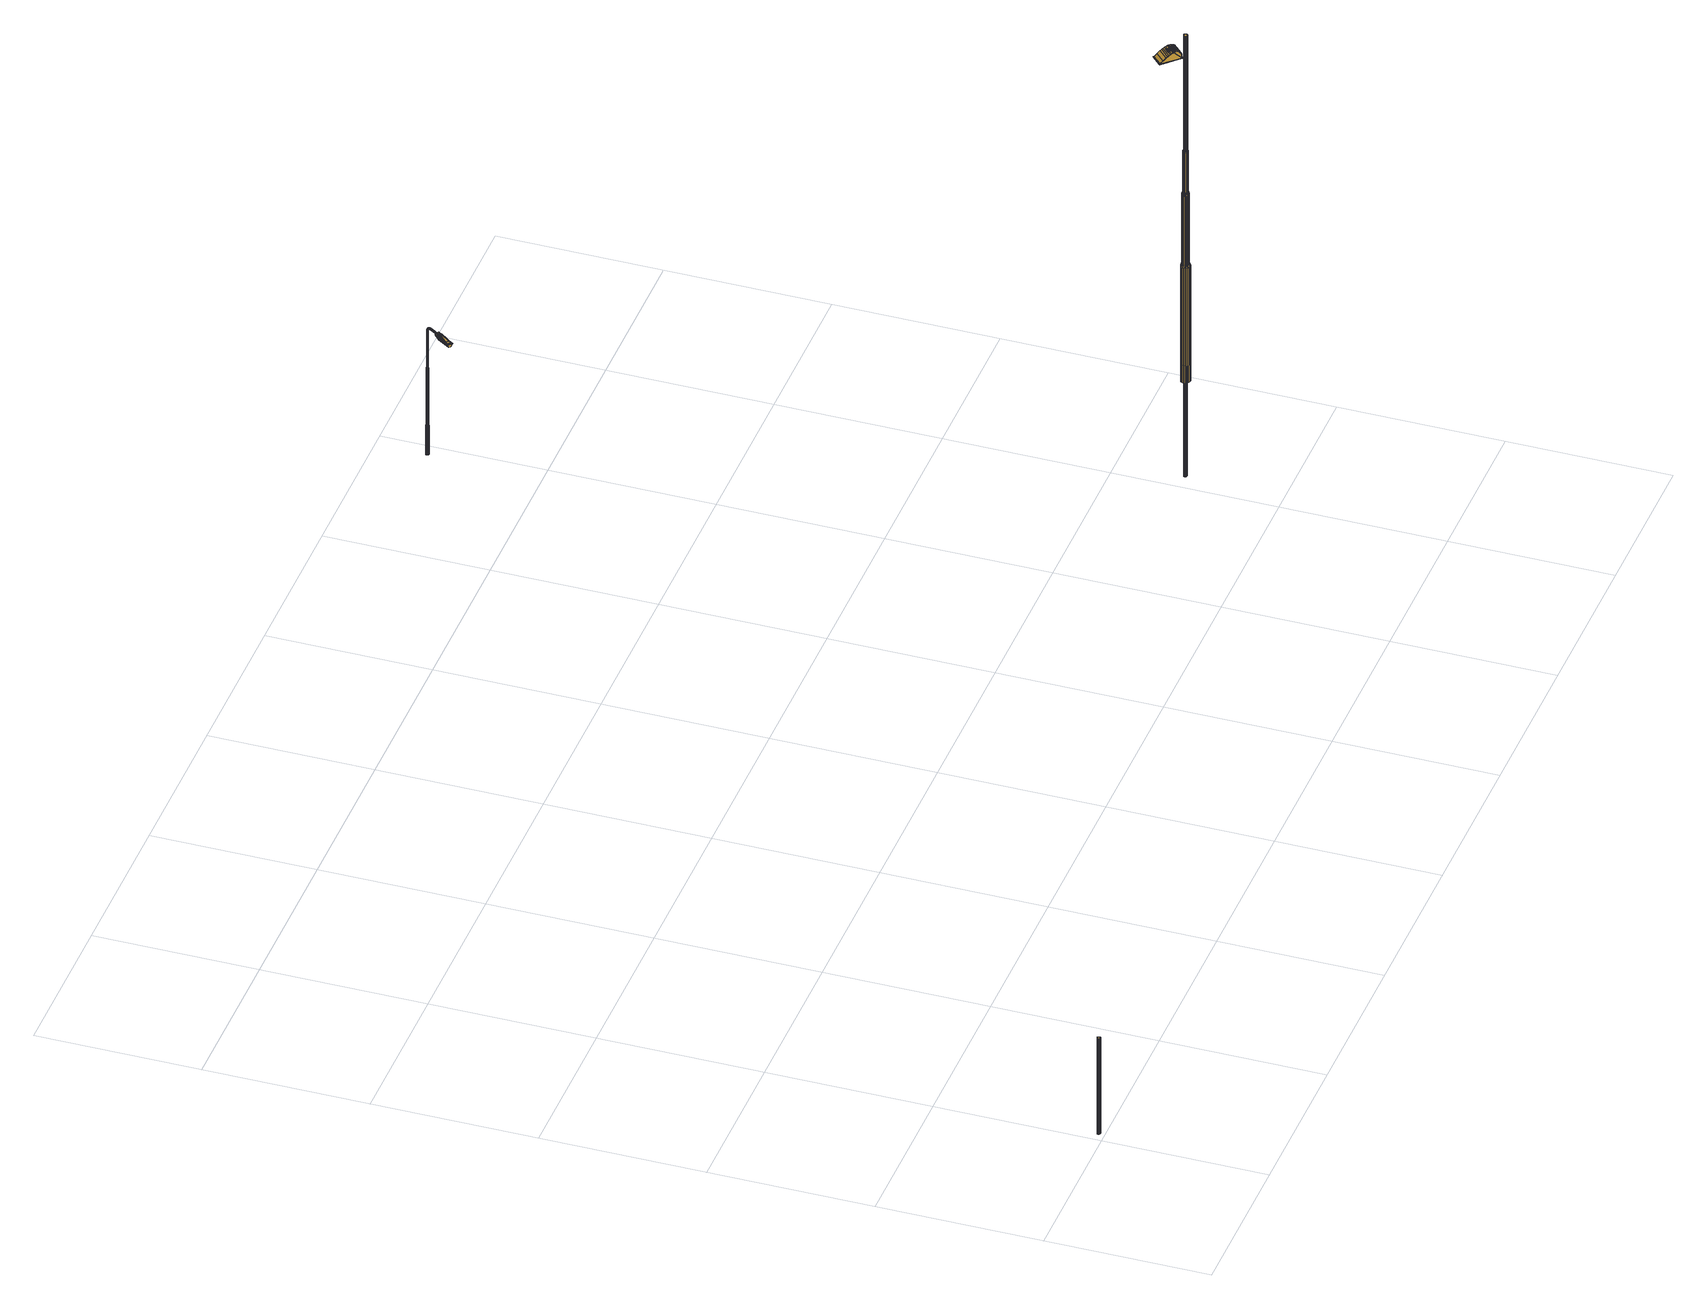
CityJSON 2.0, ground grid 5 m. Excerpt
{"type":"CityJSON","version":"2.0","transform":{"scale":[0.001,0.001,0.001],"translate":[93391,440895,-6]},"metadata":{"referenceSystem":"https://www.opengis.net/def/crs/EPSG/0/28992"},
"CityObjects":{
"cityfurniture1":{"type":"CityFurniture","attributes":{"Lichtpunttype":"Straatverlichting","Brondatum":"12-06-2019","Buurt_nummer":"62","Masttype":"TRAMMAST LPH 10M","Lamptype":"CPO-TW 140W KL.728","Buurtnaam":"Hillegersberg Noord","Nummer":"16","Uithoudertype":"UITHOUDER OV CONVERSIEMODEL","Geplaatst_op":"02-12-2010","Wijknummer":"6","Nivo":"0","Datum_laatste_mutatie":"07-06-2019","Straatnaam":"Straatweg","Thema":"Lichtmasten","Beheerobject":"71935/OVL-016","Armatuurtype":"4767 ARM SGS 453 1X CPO-TW 140W K EB OC FG EVSA VLAK GLAS LS-6","Objecthoogte":"10","Klasse":"Verbindingsweg 2-zijdig","Wijknaam":"Hillegersberg-Schiebroek"},"geometry":[{"type":"MultiSurface","lod":"2","boundaries":[[[0,1,2,3]],[[4,0,3,5]],[[6,4,5,7]],[[8,6,7,9]],[[10,8,9,11]],[[12,10,11,13]],[[14,12,13,15]],[[16,14,15,17]],[[18,16,17,19]],[[20,18,19,21]],[[22,20,21,23]],[[24,22,23,25]],[[26,24,25,27]],[[28,26,27,29]],[[30,28,29,31]],[[32,30,31,33]],[[34,32,33,35]],[[36,34,35,37]],[[38,36,37,39]],[[40,38,39,41]],[[42,40,41,43]],[[44,42,43,45]],[[46,44,45,47]],[[1,46,47,2]],[[46,1,0,4,6,8,10,12,14,16,18,20,22,24,26,28,30,32,34,36,38,40,42,44]]]}]},
"cityfurniture2":{"type":"CityFurniture","attributes":{"Lichtpunttype":"Straatverlichting","Brondatum":"12-06-2019","Buurt_nummer":"62","Masttype":"80005 MAST 6M LPH 6M R.grijs VALMONT","Lamptype":"SON PRO E 50W E27","Buurtnaam":"Hillegersberg Noord","Nummer":"1","Geplaatst_op":"01-01-1995","Wijknummer":"6","Nivo":"0","Datum_laatste_mutatie":"07-06-2019","Straatnaam":"Wilgenoord","Thema":"Lichtmasten","Beheerobject":"23442/OVL-001","Armatuurtype":"490 SGS 203 1X SON 50W <NB>","Objecthoogte":"6","Klasse":"Tertiaire weg","Wijknaam":"Hillegersberg-Schiebroek"},"geometry":[{"type":"MultiSurface","lod":"2","boundaries":[[[48,49,50,51,52,53]],[[54,55,56,57,58,59]],[[60,61,62,63,64,65]],[[66,67,68,69,70,71]],[[64,63,62,72,73,74]],[[59,58,57,75,76,77]],[[78,79,68,67,66,80]],[[71,70,69,81,82,83]],[[84,85,86,87]],[[88,89,90,79,78,80]],[[91,92,93,94,95,96]],[[62,97,98,72]],[[99,100,101,102]],[[103,104,93,92,91,105]],[[68,106,107,69]],[[97,108,109,98]],[[110,96,100,99]],[[74,73,72,50,49,48]],[[111,112,113,56,55,54]],[[57,114,115,75]],[[116,117,104,103,105,118]],[[119,53,120,121]],[[122,123,124,114]],[[109,125,126,127]],[[125,128,129,126]],[[130,119,121,131]],[[94,132,84,133]],[[85,130,131,86]],[[96,95,94,133,134,100]],[[128,54,59,129]],[[56,122,114,57]],[[135,136,137,138]],[[98,109,127,139]],[[133,84,87,140]],[[141,142,143,144]],[[145,146,147,148]],[[108,149,125,109]],[[150,71,83,151]],[[123,135,138,124]],[[72,98,139,50]],[[144,143,152,153]],[[107,144,153,154]],[[155,64,74,156]],[[157,111,54,128]],[[69,107,154,81]],[[143,99,102,152]],[[158,159,160,161]],[[136,80,66,137]],[[129,59,77,162]],[[146,163,164,147]],[[50,139,165,51]],[[142,110,99,143]],[[127,126,166,167]],[[100,134,133,140,168,101]],[[124,138,159,158]],[[75,115,169,170]],[[115,158,161,169]],[[114,124,158,115]],[[159,150,151,160]],[[171,172,173,174]],[[175,176,119,130]],[[138,137,150,159]],[[139,127,167,165]],[[163,155,156,164]],[[177,178,179,180]],[[106,141,144,107]],[[181,182,183,184]],[[172,185,186,173]],[[187,65,64,155]],[[132,188,85,84]],[[188,175,130,85]],[[149,157,128,125]],[[189,190,88,191]],[[192,189,191,193]],[[194,195,196,197]],[[61,198,97,62]],[[199,200,190,189]],[[184,183,201,202]],[[126,129,162,166]],[[137,66,71,150]],[[176,48,53,119]],[[183,192,193,201]],[[203,204,205,206]],[[207,208,146,145]],[[209,199,189,192]],[[210,105,91,211]],[[212,213,142,141]],[[195,214,215,196]],[[216,217,218,219]],[[79,220,106,68]],[[193,191,136,135]],[[104,145,148,93]],[[198,221,108,97]],[[180,179,222,223]],[[202,201,123,122]],[[224,225,171,226]],[[219,218,213,212]],[[204,227,228,205]],[[211,91,96,110]],[[201,193,135,123]],[[217,229,210,218]],[[214,203,206,215]],[[229,118,105,210]],[[230,216,219,231]],[[93,148,132,94]],[[232,181,184,233]],[[221,234,149,108]],[[234,235,157,149]],[[236,187,155,163]],[[90,231,220,79]],[[218,210,211,213]],[[164,156,176,175]],[[156,74,48,176]],[[147,164,175,188]],[[213,211,110,142]],[[117,207,145,104]],[[208,236,163,146]],[[191,88,80,136]],[[220,212,141,106]],[[235,237,111,157]],[[113,202,122,56]],[[231,219,212,220]],[[148,147,188,132]],[[238,239,240,241]],[[242,243,244,245]],[[246,247,248,249]],[[225,250,172,171]],[[251,252,216,230]],[[253,254,255,256,257,258]],[[259,260,250,225]],[[261,262,263,264]],[[265,258,257,266]],[[267,268,269,270]],[[271,261,264,272]],[[273,238,241,274]],[[268,275,276,269]],[[275,277,278,276]],[[279,280,203,214]],[[254,271,272,255]],[[281,251,230,282]],[[283,284,285,286]],[[287,288,289,290]],[[250,291,185,172]],[[239,242,245,240]],[[243,292,293,244]],[[294,279,214,195]],[[223,222,118,229]],[[293,295,249,296,297,298]],[[227,299,300,301,302,228]],[[200,303,281,282,304,190]],[[305,287,290,306]],[[262,283,286,263]],[[307,246,249,295,293,292]],[[308,309,232,233,310,237]],[[311,274,312,313,314,315]],[[316,259,225,224]],[[317,294,195,194]],[[318,315,314,291]],[[260,318,291,250]],[[319,316,224,300]],[[320,321,281,303,200,322]],[[323,324,325,232,309,308]],[[326,223,229,217]],[[327,328,227,204]],[[282,230,231,90]],[[329,319,300,299,227,328]],[[330,331,178,177]],[[304,282,90,89,88,190]],[[332,330,177,333]],[[174,173,234,221]],[[185,323,308,186]],[[280,327,204,203]],[[252,326,217,216]],[[291,314,323,185]],[[334,335,336,337]],[[338,339,207,117]],[[313,312,325,324,323,314]],[[340,322,200,199]],[[341,342,61,60,65,343]],[[240,245,344,335]],[[345,340,199,209]],[[344,346,340,345]],[[325,337,181,232]],[[274,241,334,312]],[[335,344,345,336]],[[245,244,346,344]],[[244,293,298,346]],[[241,240,335,334]],[[346,298,322,340]],[[339,347,208,207]],[[312,334,337,325]],[[337,336,182,181]],[[197,196,339,338]],[[321,348,251,281]],[[173,186,235,234]],[[205,228,343,349]],[[350,349,187,236]],[[206,205,349,350]],[[215,206,350,347]],[[336,345,209,182]],[[310,233,113,112,111,237]],[[182,209,192,183]],[[186,308,237,235]],[[233,184,202,113]],[[347,350,236,208]],[[349,343,65,187]],[[196,215,347,339]],[[351,174,221,198]],[[352,333,353,354]],[[353,180,223,326]],[[297,296,321,320,322,298]],[[348,354,252,251]],[[248,355,352,356]],[[226,171,174,351]],[[249,248,356,296]],[[342,351,198,61]],[[300,224,226,301]],[[296,356,348,321]],[[302,301,342,341,343,228]],[[355,332,333,352]],[[333,177,180,353]],[[357,265,266,358]],[[301,226,351,342]],[[356,352,354,348]],[[354,353,326,252]],[[165,167,359,360]],[[77,76,75,170,361,362]],[[101,168,140,363,364,365]],[[362,361,170,366,367,368]],[[51,165,360,369]],[[306,290,318,260]],[[160,151,370,371]],[[102,101,365,372]],[[161,160,371,373]],[[152,102,372,374]],[[154,153,375,376]],[[290,289,315,318]],[[377,305,306,378]],[[53,52,51,369,379,120]],[[153,152,374,375]],[[83,82,81,380,381,382]],[[151,83,382,370]],[[81,154,376,380]],[[277,383,384,278]],[[385,273,274,311,315,289]],[[264,263,386,387]],[[388,389,279,294]],[[389,390,280,279]],[[87,86,391,392]],[[386,393,330,332]],[[390,394,327,280]],[[272,264,387,247]],[[86,131,395,391]],[[255,272,247,246]],[[270,269,388,396]],[[140,87,392,363]],[[131,121,397,395]],[[398,399,400,401,402,403]],[[384,403,402,394]],[[401,400,319,329,328,402]],[[394,402,328,327]],[[393,404,331,330]],[[263,286,393,386]],[[269,276,389,388]],[[286,285,404,393]],[[120,379,369,405,406,407]],[[400,408,316,319]],[[399,409,408,400]],[[410,357,358,411]],[[383,412,403,384]],[[408,378,259,316]],[[378,306,260,259]],[[276,278,390,389]],[[413,194,197,414,179,178]],[[256,255,246,307,292,257]],[[409,377,378,408]],[[415,416,417,418]],[[416,410,411,417]],[[278,384,394,390]],[[266,257,292,243]],[[419,267,270,420,285,284]],[[420,270,396,421,404,285]],[[422,423,287,305]],[[424,422,305,377]],[[288,425,418,273,385,289]],[[387,386,332,355]],[[411,358,242,239]],[[423,426,288,287]],[[427,424,377,409]],[[396,388,294,317]],[[414,197,338,428,222,179]],[[417,411,239,238]],[[358,266,243,242]],[[426,429,415,418,425,288]],[[428,338,117,116,118,222]],[[412,430,431,399,398,403]],[[431,427,409,399]],[[418,417,238,273]],[[247,387,355,248]],[[432,268,267,433]],[[433,267,419,284,434,435]],[[366,436,373,371,370,382,381,380,376,375,374,372,365,364,363,392,391,395,397,407,406,405,437,438,439,440,368,367]],[[359,441,439,438]],[[360,359,438,437]],[[434,284,283,442]],[[404,421,396,317,443,331]],[[441,444,440,439]],[[445,446,447,254,253,258]],[[448,445,258,265]],[[443,317,194,413,178,331]],[[449,277,275,450]],[[451,452,448,453]],[[452,448,265,357]],[[454,433,432,455]],[[424,427,456,457]],[[450,275,268,432]],[[458,459,262,261]],[[447,460,271,254]],[[460,458,261,271]],[[461,462,463,464]],[[442,283,262,459]],[[465,410,416,466]],[[467,466,465,468]],[[383,277,449,469]],[[452,357,410,465]],[[459,458,460,447,446,445,448,452,465,466,470,471,472,463,462,457,456,473,474,475,469,449,450,432,433,435,434,442]],[[412,383,469,475]],[[464,463,472,476]],[[472,426,423,463]],[[431,430,412,475,474,473]],[[470,415,429,426,472,471]],[[463,423,422,462]],[[422,424,457,462]],[[472,471,477,476]],[[478,477,471,470]],[[466,416,415,470]],[[427,431,473,456]],[[479,475,474,473,480,481]],[[482,447,460,483]],[[455,432,450,484]],[[480,473,456,485]],[[486,457,462,461]],[[468,465,452,451]],[[487,449,469,488]],[[488,469,475,479]],[[483,460,458,489]],[[490,459,442,491]],[[485,456,457,486]],[[489,458,459,490]],[[453,448,445,492]],[[454,493,494,434,435,433]],[[484,450,449,487]],[[491,442,434,494]],[[482,495,492,445,446,447]],[[478,470,466,467]],[[170,169,436,366]],[[169,161,373,436]],[[162,77,362,444]],[[121,120,407,397]],[[166,162,444,441]],[[369,360,437,405]],[[167,166,441,359]],[[444,362,368,440]],[[496,497,498,499]],[[500,501,502,503]],[[504,505,506]],[[507,508,509]],[[510,511,512]],[[513,514,515]],[[499,498,516,517]],[[518,500,503,519]],[[520,521,522,523]],[[524,518,525,526,527]],[[528,529,530,531]],[[532,506,533,520,521,534,535,536,537]],[[538,523,522,539,540,541,517,516,542,543,544]],[[533,520,523,538]],[[545,546,547,526,525,548]],[[524,549,550,551,536,535,534,521,520,533,504,501,500,518]],[[535,536,552,541,540]],[[514,507,553,554,555]],[[514,556,557]],[[507,510,497,496]],[[549,558,550]],[[513,559,560]],[[561,513,560,562,510,512,563]],[[564,565,545,546]],[[566,510,562]],[[501,504,567,502]],[[521,534,539,522]],[[507,496,499,553]],[[551,558,537]],[[537,568,569,558]],[[504,533,538,544,567]],[[518,519,548,525]],[[546,564,570,547]],[[496,507,514,515,497]],[[514,513,561,563,512,510,507]],[[530,521,534,531]],[[537,551,536]],[[571,514,556]],[[569,549,524]],[[514,557,507]],[[508,507,514]],[[500,505,501]],[[558,549,569]],[[550,549,572,573]],[[511,509,508,571,556,557]],[[558,551,550]],[[551,550,573,574]],[[514,513,556]],[[507,511,510]],[[575,500,518]],[[556,513,561]],[[576,506,505,575]],[[546,545,577,555,554,547]],[[508,514,571]],[[511,507,557]],[[505,500,575]],[[506,504,533]],[[560,562,566,535,534,521,520,559]],[[507,509,511]],[[519,503,502,567,544,543,577,545,565,545,548]],[[510,512,563,561,513,515,497]],[[534,535,540,539]],[[497,515,542,516,498]],[[576,568,537,532,506]],[[515,514,555,577,543,542]],[[536,551,574,552]],[[568,576,575,518,524,569]],[[511,557,556,561,563,512]],[[505,504,501]],[[499,517,541,552,574,573,572,527,526,547,570,547,554,553]],[[549,524,527,572]],[[578,579,580,581]],[[581,582,583,580]],[[584,585,586,581,580,587]],[[586,588,582,581]],[[589,590,591,592,588,586,585]],[[593,579,578,594]],[[595,596,597,584,587,598,599]],[[580,583,598,587]],[[589,597,596,590]],[[580,579,593,600,601,583]],[[585,584,597,589]],[[602,603,594,578,581,582]]]}]},
"cityfurniture3":{"type":"CityFurniture","attributes":{"Lichtpunttype":"Straatverlichting","Brondatum":"12-06-2019","Buurt_nummer":"62","Masttype":"TRAMMAST LPH 10M","Lamptype":"CPO-TW 140W KL.728","Buurtnaam":"Hillegersberg Noord","Nummer":"15","Uithoudertype":"UITHOUDER OV CONVERSIEMODEL","Geplaatst_op":"02-12-2010","Wijknummer":"6","Nivo":"0","Datum_laatste_mutatie":"07-06-2019","Straatnaam":"Straatweg","Thema":"Lichtmasten","Beheerobject":"71935/OVL-015","Armatuurtype":"4767 ARM SGS 453 1X CPO-TW 140W K EB OC FG EVSA VLAK GLAS LS-6","Objecthoogte":"10","Klasse":"Verbindingsweg 2-zijdig","Wijknaam":"Hillegersberg-Schiebroek"},"geometry":[{"type":"MultiSurface","lod":"2","boundaries":[[[604,605,606,607]],[[608,609,610,611]],[[612,613,614,615]],[[616,617,605,604]],[[618,619,620,621]],[[621,620,613,612]],[[607,606,609,608]],[[615,614,617,616]],[[622,612,615,623]],[[624,604,607,625]],[[626,627,628,629]],[[630,631,632,633]],[[634,635,636,637]],[[623,615,616,638]],[[639,640,627,626]],[[633,632,641,642]],[[638,616,604,624]],[[643,644,631,630]],[[645,608,611,646]],[[647,618,621,648]],[[649,650,635,634]],[[625,607,608,645]],[[648,621,612,622]],[[637,636,619,618]],[[651,652,650,649]],[[653,654,640,639]],[[642,641,654,653]],[[646,611,644,643]],[[627,655,656,628]],[[611,610,657,644]],[[658,659,660,661]],[[662,663,659,658]],[[632,664,665,641]],[[666,667,663,662]],[[668,669,667,666]],[[670,671,669,668]],[[654,672,673,640]],[[641,665,672,654]],[[640,673,655,627]],[[674,675,652,651]],[[661,660,675,674]],[[631,676,664,632]],[[628,656,671,670]],[[644,657,676,631]],[[677,678,679,680]],[[681,682,683,684]],[[685,686,687,688]],[[689,690,691,692]],[[693,694,695,696]],[[696,695,697,698]],[[684,683,699,700]],[[701,702,682,681]],[[703,704,705,706]],[[688,687,707,708]],[[698,697,678,677]],[[709,710,702,701]],[[711,712,710,709]],[[692,691,712,711]],[[708,707,690,689]],[[713,714,686,685]],[[706,705,714,713]],[[678,715,716,679]],[[694,717,718,695]],[[719,720,721,722]],[[682,723,724,683]],[[725,726,727,728]],[[729,730,717,694]],[[691,731,732,712]],[[728,727,733,734]],[[735,736,737,738]],[[695,718,739,697]],[[697,739,715,678]],[[702,740,723,682]],[[722,721,704,703]],[[738,737,726,725]],[[690,741,731,691]],[[683,724,742,699]],[[743,744,720,719]],[[734,733,744,743]],[[712,732,745,710]],[[700,699,730,729]],[[710,745,740,702]],[[679,716,736,735]],[[746,747,748,749]],[[750,751,752,753]],[[754,755,756,757]],[[758,759,747,746]],[[757,756,751,750]],[[760,761,762,763]],[[749,748,755,754]],[[764,765,766,767]],[[767,766,761,760]],[[753,752,768,769]],[[763,762,759,758]],[[770,746,749,771]],[[696,764,767,693]],[[769,768,772,773]],[[774,750,753,775]],[[773,772,776,777]],[[778,779,780,781]],[[781,780,782,783]],[[784,785,786,787]],[[787,786,788,789]],[[789,788,790,791]],[[791,790,792,793]],[[793,792,794,795]],[[796,754,757,797]],[[783,782,765,764]],[[771,749,754,796]],[[798,763,758,799]],[[800,801,802,803]],[[777,776,801,800]],[[803,802,804,805]],[[805,804,806,807]],[[807,806,785,784]],[[795,794,808,809]],[[810,760,763,798]],[[799,758,746,770]],[[797,757,750,774]],[[809,808,779,778]],[[693,767,760,810]],[[811,793,795,812]],[[813,787,789,814]],[[815,769,773,816]],[[817,800,803,818]],[[771,701,681,770]],[[819,784,787,813]],[[814,789,791,820]],[[698,783,764,696]],[[816,773,777,821]],[[821,777,800,817]],[[822,805,807,823]],[[818,803,805,822]],[[680,778,781,677]],[[820,791,793,811]],[[775,753,769,815]],[[812,795,809,824]],[[770,681,684,799]],[[677,781,783,698]],[[824,809,778,680]],[[823,807,784,819]],[[799,684,700,798]],[[818,706,713,817]],[[814,734,743,813]],[[812,738,725,811]],[[822,703,706,818]],[[775,689,692,774]],[[821,685,688,816]],[[823,722,703,822]],[[796,709,701,771]],[[797,711,709,796]],[[824,735,738,812]],[[774,692,711,797]],[[815,708,689,775]],[[798,700,729,810]],[[817,713,685,821]],[[820,728,734,814]],[[813,743,719,819]],[[816,688,708,815]],[[810,729,694,693]],[[811,725,728,820]],[[680,679,735,824]],[[782,780,779,808,794,792,790,788,786,785,806,804,802,801,776,772,768,752,751,756,755,748,747,759,762,761,766,765]],[[720,825,826,721]],[[727,827,828,733]],[[726,829,827,727]],[[716,830,831,736]],[[705,832,833,714]],[[717,834,835,718]],[[687,836,837,707]],[[699,742,838,730]],[[737,839,829,726]],[[744,840,825,720]],[[730,838,834,717]],[[721,826,841,704]],[[715,842,830,716]],[[707,837,741,690]],[[733,828,840,744]],[[736,831,839,737]],[[686,843,836,687]],[[714,833,843,686]],[[704,841,832,705]],[[828,633,642,840]],[[827,630,633,828]],[[840,642,653,825]],[[718,835,844,739]],[[832,629,845,833]],[[826,639,626,841]],[[829,643,630,827]],[[837,846,847,741]],[[739,844,842,715]],[[731,848,849,732]],[[833,845,850,843]],[[724,851,647,742]],[[741,847,848,731]],[[825,653,639,826]],[[723,852,851,724]],[[740,853,852,723]],[[836,854,846,837]],[[841,626,629,832]],[[843,850,854,836]],[[732,849,855,745]],[[745,855,853,740]],[[839,646,643,829]],[[742,647,648,838]],[[834,622,623,835]],[[629,628,670,845]],[[850,668,666,854]],[[835,623,638,844]],[[851,637,618,647]],[[846,662,658,847]],[[830,625,645,831]],[[855,651,649,853]],[[848,661,674,849]],[[844,638,624,842]],[[854,666,662,846]],[[831,645,646,839]],[[838,648,622,834]],[[852,634,637,851]],[[853,649,634,852]],[[849,674,651,855]],[[842,624,625,830]],[[847,658,661,848]],[[845,670,668,850]],[[856,857,858,859]],[[860,861,862,863]],[[864,865,866]],[[859,858,867,868]],[[869,870,871]],[[872,873,874,875]],[[864,876,877,878]],[[879,880,881,882]],[[863,862,883,884]],[[875,874,861,860]],[[871,885,869]],[[886,887,880,879]],[[884,883,888,889]],[[890,891,892,893]],[[882,881,871,870]],[[894,895,896,897]],[[897,896,898,899]],[[899,898,891,890]],[[866,878,864]],[[893,892,857,856]],[[889,888,887,886]],[[868,867,873,872]],[[900,901,902,903]],[[904,905,901,900]],[[906,907,908]],[[907,909,908]],[[907,910,909]],[[911,912,905,904]],[[913,914,902,901,905,912,915,916,917,918,919,920],[921,922,907,906,923,924]],[[907,922,925,910]],[[910,926,909]],[[910,914,913,926]],[[926,913,920,909]],[[903,902,914,910]],[[927,915,912,911]],[[928,892,891,929]],[[930,857,892,928]],[[931,867,858,932]],[[933,873,867,931]],[[932,858,857,930]],[[934,874,873,933]],[[935,936,937,938]],[[939,940,941,866]],[[942,943,940,939]],[[944,945,946,947]],[[948,949,950,951]],[[945,948,951,946]],[[952,944,947,953]],[[819,719,722,823]],[[954,955,956,957]],[[958,959,960,961]],[[959,954,957,960]],[[962,963,964,965]],[[966,967,968,969]],[[970,962,965,971]],[[972,973,974,975]],[[976,966,969,977]],[[978,952,953,979]],[[980,981,982,983]],[[967,980,983,968]],[[984,985,986,987]],[[973,976,977,974]],[[985,970,971,986]],[[988,989,990,991]],[[963,988,991,964]],[[992,984,987,993]],[[981,994,995,982]],[[989,978,979,990]],[[996,997,998,999]],[[1000,996,999,1001]],[[1002,1000,1001,1003]],[[1004,1005,1006,1007]],[[1008,1009,1010,1011]],[[1009,1012,1013,1010]],[[997,1008,1011,998]],[[1014,1015,1016,1017]],[[1018,1019,1020,1021]],[[1022,1023,1024,1025]],[[1019,1026,1027,1020]],[[1028,1029,1030,1031]],[[1015,1032,1033,1016]],[[1034,1035,1036,1037]],[[1038,1039,1040,1041]],[[1012,1022,1025,1013]],[[1042,1018,1021,1043]],[[1039,1014,1017,1040]],[[1044,1034,1037,1045]],[[1023,1038,1041,1024]],[[1035,1042,1043,1036]],[[1029,1046,1047,1030]],[[1046,1044,1045,1047]],[[1048,1049,1050,1051]],[[1052,1053,1054,1055]],[[1056,1057,1058,1059]],[[1057,1048,1051,1058]],[[1060,1004,1007,1061]],[[1049,1052,1055,1050]],[[1053,1060,1061,1054]],[[1062,1063,1064,1065]],[[1066,1067,1068,1069]],[[1070,1071,1072,1073]],[[1063,1074,1075,1064]],[[1076,1077,1078,1079]],[[1067,1080,1081,1068]],[[955,1082,1083,956]],[[1071,1056,1059,1072]],[[1084,1076,1079,1085]],[[1086,1062,1065,1087]],[[1077,1070,1073,1078]],[[1082,1088,1089,1083]],[[1088,1086,1087,1089]],[[1090,1066,1069,1091]],[[1074,1090,1091,1075]],[[1092,880,887,1093]],[[1094,881,880,1092]],[[1095,871,881,1094]],[[877,885,871,1095]],[[1096,1097,1098,1099]],[[921,1100,911]],[[1101,1102,1103]],[[908,1104,1105]],[[1106,1107,923,906]],[[1107,1106,1097,1096]],[[924,923,1100]],[[906,908,1105]],[[1097,1106,906,907]],[[903,910,925,921]],[[921,924,1100]],[[911,904,900]],[[1105,1100,923,906]],[[921,900,903]],[[1100,927,911]],[[1101,1103,921,924,1096,1099,1108]],[[921,911,900]],[[1109,1110,943,942]],[[1111,1112,1113,1114]],[[1115,895,1116,1117]],[[1114,1113,1110,1109]],[[1117,1116,1112,1111]],[[1118,896,895,1115]],[[929,891,898,1119]],[[1119,898,896,1118]],[[1120,1121,1122,1123]],[[1124,1125,1126,1127]],[[1128,1129,1130,1131]],[[1132,1133,1134,1135]],[[1136,1137,1138,1139]],[[1140,1136,1139,1141]],[[1142,1143,1144,1145]],[[1146,1140,1141,1147]],[[1129,1146,1147,1130]],[[1125,1148,1149,1126]],[[1133,1120,1123,1134]],[[1121,1124,1127,1122]],[[1150,1132,1135,1151]],[[1137,1150,1151,1138]],[[1152,1142,1145,1153]],[[1154,1155,1156,1157]],[[1158,1152,1153,1159]],[[1160,1161,1162,1163]],[[1164,1165,1166,1167]],[[1168,1169,1170,1171]],[[1161,1154,1157,1162]],[[1172,1173,1174,1175]],[[1176,1158,1159,1177]],[[1178,1179,1180,1181]],[[1179,1172,1175,1180]],[[1165,1176,1177,1166]],[[1182,1164,1167,1183]],[[1026,1178,1181,1027]],[[1169,1182,1183,1170]],[[1155,1168,1171,1156]],[[1184,1185,1186,1187]],[[1188,1189,1190,1191]],[[1192,1193,1194,1195]],[[1189,1196,1197,1190]],[[1198,1199,1200,1201]],[[1199,1202,1203,1200]],[[1204,1184,1187,1205]],[[1193,1198,1201,1194]],[[1202,1206,1207,1203]],[[1206,1204,1205,1207]],[[1208,1192,1195,1209]],[[1210,1211,1212,1213]],[[1214,1210,1213,1215]],[[1216,1208,1209,1217]],[[1196,1216,1217,1197]],[[1100,916,915,927]],[[1104,918,917,1105]],[[1218,941,1219]],[[1219,941,940,1220]],[[1221,1110,1113,1222]],[[869,1223,1218,885]],[[1105,917,916,1100]],[[1219,1223,1218]],[[909,920,919,908]],[[1224,1225,1112]],[[908,919,918,1104]],[[1116,895,894]],[[1226,943,1110,1221]],[[1220,940,943,1226]],[[1112,1116,1224]],[[894,1224,1116]],[[1222,1113,1112,1225]],[[864,1227,865]],[[1228,1095,1094,1229]],[[877,1095,1228]],[[1228,876,877]],[[1093,887,888,1230]],[[1230,888,883,1231]],[[1232,862,861,1233]],[[1233,861,874,934]],[[1231,883,862,1232]],[[1234,972,975,1235]],[[1236,1237,1238,1239]],[[1240,1241,1242,1243]],[[1244,1245,1246,1247]],[[1237,1248,1249,1238]],[[1241,1236,1239,1242]],[[1248,1234,1235,1249]],[[1250,1251,1252,1253]],[[1254,1255,1256,1257]],[[1098,1258,1108,1099]],[[1259,1244,1247,1260]],[[1261,1259,1260,1262]],[[1263,1254,1257,1264]],[[1096,924,923,1107]],[[1255,1265,1266,1256]],[[1267,1250,1253,1268]],[[1269,1270,1271,1272]],[[1270,1263,1264,1271]],[[1251,1269,1272,1252]],[[1265,1273,1274,1266]],[[1258,1102,1108]],[[1273,1261,1262,1274]],[[1098,1097,907,922,925,1275,1102,1258]],[[1101,1108,1102]],[[1275,1103,1102]],[[1103,1275,921]],[[925,921,1275]],[[1276,1118,1115,1277]],[[1278,932,930,1279]],[[1280,1119,1118,1276]],[[1281,931,932,1278]],[[1282,933,931,1281]],[[1283,1109,942,1284]],[[1285,1114,1109,1283]],[[1286,1233,934,1227]],[[1287,1232,1233,1286]],[[1288,1092,1093,1289]],[[1290,1230,1231,1291]],[[1229,1094,1092,1288]],[[1284,942,939,1292]],[[1293,928,929,1294]],[[1279,930,928,1293]],[[1291,1231,1232,1287]],[[1277,1115,1117,1295]],[[1292,939,866,865]],[[1295,1117,1111,1296]],[[1296,1111,1114,1285]],[[1227,934,933,1282]],[[1294,929,1119,1280]],[[1289,1093,1230,1290]],[[1223,1219,875]],[[875,860,863,884,889,886,879,882,870,1223]],[[1297,1298,1299,1300]],[[1300,1299,936,935]],[[1301,1302,1298,1297]],[[938,1303,1304,1301,1297,1300,935]],[[1305,1306,1307,1308]],[[1309,1310,1311,1312]],[[1304,1313,1302,1301]],[[1303,1314,1313,1304]],[[1314,937,936,1299,1298,1302,1313]],[[1315,1316,1317,1318]],[[1310,1319,1320,1311]],[[938,937,1314,1303]],[[1321,1322,1323,1324]],[[1325,1305,1308,1326]],[[1211,1309,1312,1212]],[[1322,1315,1318,1323]],[[1316,1327,1328,1317]],[[1319,1321,1324,1320]],[[1327,1325,1326,1328]],[[866,941,1218,878]],[[1225,894,897,899,890,893,856,859,868,872,875,1219,1220,1226,1221,1222]],[[1225,1224,894]],[[864,876,1228]],[[1228,1229,1288,1289,1290,1291,1287,1286,1227,864]],[[1223,870,869]],[[1295,1296,1285,1283,1284,1292,865,1227,1282,1281,1278,1279,1293,1294,1280,1276,1277]]]}]},
"cityfurniture4":{"type":"CityFurniture","attributes":{"Lichtpunttype":"Straatverlichting","Brondatum":"12-06-2019","Buurt_nummer":"62","Masttype":"TRAMMAST LPH 10M","Lamptype":"CPO-TW 140W KL.728","Buurtnaam":"Hillegersberg Noord","Nummer":"15","Uithoudertype":"UITHOUDER OV CONVERSIEMODEL","Geplaatst_op":"02-12-2010","Wijknummer":"6","Nivo":"0","Datum_laatste_mutatie":"07-06-2019","Straatnaam":"Straatweg","Thema":"Lichtmasten","Beheerobject":"71935/OVL-015","Armatuurtype":"4767 ARM SGS 453 1X CPO-TW 140W K EB OC FG EVSA VLAK GLAS LS-6","Objecthoogte":"10","Klasse":"Verbindingsweg 2-zijdig","Wijknaam":"Hillegersberg-Schiebroek"},"geometry":[{"type":"MultiSurface","lod":"2","boundaries":[[[1329,1330,1331,1332]],[[1333,1329,1332,1334]],[[1335,1333,1334,1336]],[[1337,1335,1336,1338]],[[1339,1337,1338,1340]],[[1341,1339,1340,1342]],[[1343,1341,1342,1344]],[[1345,1343,1344,1346]],[[1347,1345,1346,1348]],[[1349,1347,1348,1350]],[[1351,1349,1350,1352]],[[1353,1351,1352,1354]],[[1355,1353,1354,1356]],[[1357,1355,1356,1358]],[[1359,1357,1358,1360]],[[1361,1359,1360,1362]],[[1363,1361,1362,1364]],[[1365,1363,1364,1366]],[[1367,1365,1366,1368]],[[1369,1367,1368,1370]],[[1371,1369,1370,1372]],[[1373,1371,1372,1374]],[[1375,1373,1374,1376]],[[1330,1375,1376,1331]],[[1375,1330,1329,1333,1335,1337,1339,1341,1343,1345,1347,1349,1351,1353,1355,1357,1359,1361,1363,1365,1367,1369,1371,1373]]]}]}
},
"vertices":[
[305,225,3840],[315,233,3840],[315,233,507],[305,225,507],[297,215,3840],[297,215,507],[292,203,3840],[292,203,507],[290,190,3840],[290,190,507],[292,177,3840],[292,177,507],[297,165,3840],[297,165,507],[305,155,3840],[305,155,507],[315,147,3840],[315,147,507],[327,142,3840],[327,142,507],[340,140,3840],[340,140,507],[353,142,3840],[353,142,507],[365,147,3840],[365,147,507],[375,155,3840],[375,155,507],[383,165,3840],[383,165,507],[388,177,3840],[388,177,507],[390,190,3840],[390,190,507],[388,203,3840],[388,203,507],[383,215,3840],[383,215,507],[375,225,3840],[375,225,507],[365,233,3840],[365,233,507],[353,238,3840],[353,238,507],[340,240,3840],[340,240,507],[327,238,3840],[327,238,507],
[20124,26835,8442],[20124,26836,8445],[20125,26837,8447],[20111,26821,8455],[20110,26820,8452],[20110,26820,8450],[20133,26867,8453],[20132,26869,8453],[20130,26871,8454],[20115,26855,8465],[20118,26853,8464],[20119,26851,8464],[20159,26876,8409],[20161,26877,8411],[20149,26864,8425],[20149,26864,8423],[20147,26862,8421],[20159,26875,8407],[20098,26863,8451],[20097,26863,8449],[20096,26862,8447],[20083,26846,8455],[20083,26847,8457],[20083,26847,8459],[20137,26851,8437],[20137,26850,8435],[20136,26849,8433],[20101,26838,8473],[20103,26836,8473],[20104,26834,8472],[20110,26877,8439],[20109,26876,8437],[20111,26878,8441],[20069,26830,8460],[20069,26830,8462],[20069,26831,8465],[20097,26827,8437],[20101,26823,8439],[20088,26808,8443],[20084,26812,8441],[20123,26892,8429],[20122,26891,8427],[20121,26890,8425],[20114,26860,8421],[20115,26857,8421],[20117,26856,8420],[20105,26843,8429],[20104,26845,8430],[20102,26847,8430],[20151,26867,8429],[20139,26853,8441],[20086,26836,8439],[20090,26833,8437],[20076,26818,8441],[20073,26821,8443],[20126,26870,8410],[20128,26869,8409],[20124,26872,8410],[20095,26860,8442],[20082,26845,8450],[20152,26870,8433],[20139,26856,8445],[20099,26851,8432],[20146,26882,8440],[20145,26884,8440],[20143,26886,8440],[20112,26858,8464],[20096,26841,8472],[20136,26881,8397],[20138,26880,8397],[20134,26883,8397],[20108,26820,8445],[20096,26804,8455],[20094,26805,8450],[20125,26874,8453],[20121,26876,8451],[20107,26860,8462],[20138,26860,8449],[20124,26844,8459],[20125,26840,8456],[20136,26863,8451],[20122,26847,8462],[20105,26821,8441],[20091,26806,8446],[20109,26840,8430],[20093,26829,8436],[20091,26830,8436],[20117,26878,8449],[20114,26879,8445],[20100,26863,8456],[20103,26862,8459],[20126,26838,8451],[20080,26815,8441],[20095,26858,8438],[20096,26854,8434],[20084,26840,8441],[20082,26843,8445],[20132,26865,8410],[20136,26863,8411],[20125,26851,8423],[20121,26853,8421],[20151,26874,8436],[20086,26847,8464],[20071,26831,8469],[20070,26825,8446],[20069,26828,8450],[20068,26830,8455],[20144,26861,8417],[20133,26849,8429],[20149,26878,8438],[20093,26844,8471],[20089,26846,8468],[20074,26829,8473],[20077,26827,8476],[20108,26831,8471],[20140,26862,8414],[20129,26849,8425],[20112,26822,8459],[20110,26827,8468],[20111,26825,8464],[20079,26816,8441],[20082,26824,8478],[20086,26821,8479],[20183,26905,8382],[20183,26910,8385],[20173,26899,8403],[20174,26895,8401],[20117,26836,8434],[20121,26835,8438],[20155,26914,8351],[20157,26910,8350],[20151,26902,8367],[20148,26907,8368],[20162,26915,8407],[20157,26917,8405],[20147,26905,8423],[20151,26903,8424],[20182,26915,8386],[20172,26904,8405],[20155,26873,8404],[20114,26837,8432],[20138,26906,8418],[20134,26905,8414],[20126,26893,8433],[20142,26906,8421],[20130,26892,8436],[20161,26906,8350],[20165,26903,8350],[20158,26895,8367],[20154,26899,8367],[20163,26879,8414],[20148,26918,8401],[20145,26917,8398],[20134,26891,8438],[20139,26889,8440],[20175,26901,8352],[20179,26901,8354],[20172,26893,8372],[20168,26893,8370],[20142,26877,8397],[20146,26874,8399],[20152,26918,8403],[20121,26876,8411],[20110,26864,8423],[20107,26871,8429],[20108,26868,8425],[20170,26901,8351],[20163,26894,8368],[20129,26896,8404],[20130,26892,8401],[20119,26880,8414],[20118,26884,8417],[20108,26875,8433],[20164,26884,8418],[20143,26894,8383],[20140,26898,8384],[20189,26909,8360],[20190,26914,8362],[20182,26901,8380],[20183,26903,8356],[20177,26895,8374],[20131,26887,8399],[20130,26900,8407],[20119,26887,8421],[20166,26912,8407],[20155,26900,8425],[20163,26887,8421],[20162,26892,8423],[20151,26874,8401],[20159,26896,8424],[20190,26947,8321],[20185,26949,8321],[20181,26944,8344],[20186,26942,8344],[20180,26949,8320],[20175,26948,8319],[20171,26944,8341],[20176,26944,8343],[20168,26943,8317],[20165,26939,8316],[20161,26935,8336],[20163,26938,8338],[20191,26919,8364],[20139,26911,8392],[20139,26907,8389],[20173,26948,8274],[20171,26947,8274],[20171,26946,8295],[20172,26947,8296],[20173,26949,8296],[20175,26950,8274],[20197,26921,8341],[20197,26925,8343],[20166,26938,8273],[20166,26933,8273],[20165,26932,8294],[20165,26937,8294],[20179,26952,8274],[20178,26951,8297],[20172,26919,8273],[20177,26916,8273],[20176,26916,8293],[20172,26918,8293],[20168,26943,8274],[20167,26942,8295],[20195,26944,8321],[20190,26939,8345],[20182,26915,8273],[20181,26914,8294],[20187,26914,8273],[20186,26913,8294],[20175,26907,8332],[20180,26907,8333],[20142,26914,8395],[20132,26902,8411],[20167,26928,8273],[20169,26923,8273],[20169,26922,8293],[20166,26927,8294],[20203,26939,8297],[20201,26943,8298],[20198,26940,8321],[20200,26936,8321],[20190,26924,8366],[20171,26947,8318],[20167,26941,8340],[20170,26909,8332],[20165,26940,8339],[20158,26932,8358],[20159,26933,8359],[20161,26935,8360],[20185,26905,8357],[20186,26906,8358],[20179,26898,8377],[20178,26897,8376],[20143,26915,8396],[20134,26904,8413],[20204,26934,8297],[20201,26931,8320],[20169,26944,8318],[20169,26908,8407],[20169,26910,8407],[20157,26898,8424],[20192,26936,8345],[20184,26932,8367],[20186,26930,8367],[20187,26928,8366],[20193,26935,8344],[20195,26916,8340],[20166,26911,8331],[20196,26930,8344],[20192,26912,8338],[20152,26925,8379],[20151,26923,8377],[20153,26926,8380],[20179,26919,8387],[20178,26921,8388],[20176,26923,8388],[20139,26902,8386],[20184,26907,8335],[20189,26909,8336],[20190,26911,8337],[20160,26920,8332],[20163,26916,8332],[20159,26925,8333],[20154,26919,8352],[20180,26935,8366],[20175,26937,8366],[20167,26928,8386],[20172,26926,8387],[20146,26890,8382],[20151,26887,8383],[20158,26928,8382],[20169,26887,8393],[20171,26888,8395],[20168,26885,8392],[20170,26937,8364],[20162,26928,8385],[20165,26936,8362],[20155,26885,8384],[20148,26920,8374],[20164,26884,8389],[20160,26883,8386],[20173,26891,8398],[20154,26923,8354],[20147,26912,8370],[20147,26916,8372],[20159,26929,8335],[20155,26928,8356],[20184,26953,8274],[20183,26952,8297],[20097,26808,8469],[20098,26806,8465],[20088,26819,8478],[20089,26818,8478],[19687,26370,8550],[19685,26371,8550],[19683,26373,8550],[19692,26375,8588],[19694,26373,8587],[19695,26372,8587],[20097,26805,8460],[19677,26385,8578],[19680,26383,8582],[19679,26376,8552],[19683,26381,8585],[19677,26380,8555],[19675,26382,8559],[19675,26385,8564],[20204,26929,8297],[20201,26926,8319],[20096,26804,8457],[19675,26385,8569],[19675,26385,8571],[19675,26385,8574],[20192,26915,8273],[20191,26914,8294],[20196,26942,8321],[20162,26929,8314],[20163,26934,8315],[20174,26913,8313],[20178,26911,8313],[20183,26910,8314],[19694,26363,8552],[19691,26366,8550],[20163,26924,8313],[20188,26911,8315],[19698,26361,8555],[20170,26916,8313],[19701,26360,8559],[20197,26918,8295],[20199,26921,8295],[20196,26918,8317],[20194,26915,8316],[20193,26914,8316],[20196,26917,8295],[20167,26920,8313],[19703,26359,8569],[19703,26359,8566],[19703,26359,8564],[20200,26921,8318],[20202,26924,8296],[20189,26953,8274],[20188,26952,8297],[20196,26918,8274],[20160,26908,8350],[20153,26900,8367],[20198,26948,8274],[20194,26951,8274],[20193,26950,8298],[20197,26947,8298],[20171,26921,8273],[20171,26920,8293],[20168,26917,8313],[20205,26934,8274],[20204,26939,8274],[20204,26929,8274],[20199,26945,8298],[20201,26944,8274],[20203,26925,8274],[20145,26891,8383],[20200,26946,8274],[20198,26919,8274],[20200,26921,8274],[20177,26916,8003],[20172,26919,8003],[20169,26923,8003],[20171,26921,8003],[19688,26378,8587],[19704,26360,8574],[19703,26362,8578],[19701,26365,8582],[19698,26368,8585],[20095,26811,8473],[20167,26928,8003],[20165,26914,8332],[20092,26813,8476],[20175,26950,8003],[20173,26948,8003],[20171,26947,8003],[20179,26952,8003],[20187,26914,8003],[20182,26915,8003],[20182,26981,3977],[20184,26953,8003],[20171,26979,3977],[20154,26898,3977],[20164,26892,3977],[20203,26925,8003],[20204,26929,8003],[20166,26938,8003],[20166,26933,8003],[20168,26943,8003],[20233,26936,3977],[20205,26934,8003],[20204,26939,8003],[20231,26949,3977],[20189,26953,8003],[20194,26951,8003],[20207,26976,3977],[20195,26981,3977],[20192,26915,8003],[20198,26948,8003],[20200,26946,8003],[20201,26944,8003],[20200,26921,8003],[20198,26919,8003],[20196,26918,8003],[20225,26960,3977],[20221,26965,3977],[20217,26969,3977],[20211,26894,3977],[20221,26902,3977],[20217,26898,3977],[20150,26966,3977],[20142,26955,3977],[20176,26887,3977],[20228,26913,3977],[20232,26925,3977],[20188,26886,3977],[20200,26889,3977],[20139,26943,3977],[20138,26931,3977],[20140,26919,3977],[20159,26973,3977],[20150,26903,3977],[20146,26907,3977],[20154,26970,3977],[19664,26454,8547],[19691,26485,8540],[19689,26487,8540],[19662,26456,8547],[19395,25931,8631],[19584,26144,8583],[19587,26142,8583],[19398,25928,8631],[19772,26357,8535],[19552,26162,8496],[19740,26375,8443],[19273,26012,8647],[19729,26419,8625],[19717,26433,8619],[19682,26474,8588],[19705,26447,8608],[19709,26450,8588],[19790,26378,8588],[19382,25916,8647],[19800,26389,8540],[19691,26489,8540],[19690,26488,8536],[19381,25915,8635],[19384,25913,8635],[19783,26400,8529],[19781,26401,8529],[19784,26404,8528],[19785,26403,8528],[19273,26011,8635],[19379,25912,8635],[19268,26010,8635],[19270,26013,8635],[19704,26466,8494],[19779,26399,8494],[19780,26400,8507],[19704,26466,8507],[19712,26400,8443],[19798,26386,8529],[19706,26468,8529],[19703,26470,8529],[19689,26483,8529],[19685,26423,8443],[19800,26389,8528],[19708,26471,8528],[19706,26473,8528],[19690,26487,8528],[19802,26391,8540],[19805,26388,8540],[19803,26387,8528],[19382,25910,8643],[19271,26009,8643],[19268,26011,8643],[19382,25910,8635],[19287,26027,8631],[19475,26240,8583],[19663,26453,8535],[19687,26484,8529],[19271,26014,8647],[19269,26012,8647],[19380,25914,8647],[19760,26398,8608],[19732,26423,8608],[19497,26211,8496],[19784,26401,8544],[19786,26403,8581],[19764,26402,8588],[19707,26474,8581],[19736,26427,8588],[19273,26011,8643],[19384,25913,8643],[19705,26471,8544],[19775,26355,8535],[19315,25995,8535],[19309,25998,8549],[19270,26013,8643],[19744,26409,8619],[19284,26029,8631],[19473,26242,8583],[19661,26455,8535],[19364,25949,8549],[19360,25955,8535],[19383,25911,8647],[19855,26485,8486],[19780,26552,8486],[19781,26553,8508],[19857,26486,8508],[19782,26402,8528],[19706,26469,8528],[19781,26558,8507],[19860,26487,8507],[19858,26485,8508],[19779,26555,8508],[19783,26400,8528],[19864,26492,8570],[19785,26402,8581],[19782,26399,8544],[19781,26398,8529],[19702,26464,8494],[19778,26397,8494],[19703,26469,8544],[19705,26472,8581],[19785,26562,8570],[19704,26471,8528],[19702,26468,8529],[19703,26465,8507],[19704,26466,8529],[19780,26400,8529],[19779,26398,8507],
[30427,8020,4455],[30427,8020,3855],[30419,7989,3855],[30419,7989,4455],[30417,7958,4455],[30417,7958,3855],[30422,7926,3855],[30422,7926,4455],[30493,8092,4455],[30493,8092,3855],[30466,8074,3855],[30466,8074,4455],[30444,8049,4455],[30444,8049,3855],[30553,8109,4455],[30553,8109,3855],[30522,8104,3855],[30522,8104,4455],[30493,8092,7855],[30466,8074,7855],[30427,8020,7855],[30419,7989,7855],[30600,7826,7855],[30600,7826,4455],[30629,7839,4455],[30629,7839,7855],[30452,7870,7855],[30452,7870,4455],[30477,7848,4455],[30477,7848,7855],[30616,8098,4455],[30616,8098,3855],[30585,8107,3855],[30585,8107,4455],[30444,8049,7855],[30569,7821,7855],[30569,7821,4455],[30506,7832,4455],[30506,7832,7855],[30434,7897,7855],[30434,7897,4455],[30417,7958,7855],[30422,7926,7855],[30553,8109,7855],[30522,8104,7855],[30645,8082,4455],[30645,8082,3855],[30669,8060,4455],[30669,8060,3855],[30537,7823,7855],[30537,7823,4455],[30600,7826,3855],[30629,7839,3855],[30434,7897,3855],[30705,7973,4455],[30705,7973,3855],[30699,8004,3855],[30699,8004,4455],[30703,7941,4455],[30703,7941,3855],[30477,7848,3855],[30506,7832,3855],[30694,7910,4455],[30694,7910,3855],[30678,7881,4455],[30678,7881,3855],[30656,7856,4455],[30656,7856,3855],[30537,7823,3855],[30569,7821,3855],[30688,8033,4455],[30688,8033,3855],[30452,7870,3855],[30488,7996,11855],[30488,7996,10455],[30483,7980,10455],[30483,7980,11855],[30587,8037,10455],[30600,8066,10355],[30578,8073,10355],[30570,8042,10455],[30619,7923,10455],[30647,7904,10355],[30659,7926,10355],[30628,7939,10455],[30634,7971,10455],[30667,7973,10355],[30663,7996,10355],[30631,7988,10455],[30522,8034,11855],[30522,8034,10455],[30508,8024,10455],[30508,8024,11855],[30497,8011,10455],[30497,8011,11855],[30553,8075,10355],[30554,8043,10455],[30602,8028,10455],[30622,8054,10355],[30579,7894,10455],[30588,7863,10355],[30610,7871,10355],[30594,7901,10455],[30665,7949,10355],[30633,7955,10455],[30615,8017,10455],[30640,8038,10355],[30625,8003,10455],[30654,8018,10355],[30608,7910,10455],[30630,7885,10355],[30459,8008,10355],[30453,7985,10355],[30507,8061,10355],[30488,8048,10355],[30545,7892,10455],[30541,7860,10355],[30564,7859,10355],[30562,7892,10455],[30600,8066,7955],[30578,8073,7955],[30491,7931,10455],[30464,7915,10355],[30478,7895,10355],[30501,7917,10455],[30537,8040,10455],[30529,8071,10355],[30663,7996,7955],[30654,8018,7955],[30496,7878,10355],[30514,7906,10455],[30482,7963,10455],[30451,7961,10355],[30455,7938,10355],[30485,7946,10455],[30471,8030,10355],[30622,8054,7955],[30667,7973,7955],[30553,8075,7955],[30529,7897,10455],[30518,7866,10355],[30640,8038,7955],[30579,8020,11905],[30579,8020,15905],[30591,8014,15905],[30591,8014,11905],[30613,7983,11905],[30613,7983,15905],[30615,7970,15905],[30615,7970,11905],[30601,8005,11905],[30601,8005,15905],[30609,7994,15905],[30609,7994,11905],[30567,8024,11905],[30567,8024,15905],[30542,8022,11905],[30542,8022,15905],[30555,8024,15905],[30555,8024,11905],[30520,8011,11905],[30520,8011,15905],[30531,8018,15905],[30531,8018,11905],[30614,7958,15905],[30614,7958,11905],[30587,8037,11855],[30602,8028,11855],[30611,7946,15905],[30611,7946,11905],[30631,7988,11855],[30634,7971,11855],[30604,7934,15905],[30604,7934,11905],[30501,7977,11905],[30501,7977,15905],[30505,7989,15905],[30505,7989,11905],[30511,8001,15905],[30511,8001,11905],[30548,7911,11905],[30548,7911,15905],[30536,7914,15905],[30536,7914,11905],[30524,7921,15905],[30524,7921,11905],[30515,7929,15905],[30515,7929,11905],[30507,7940,15905],[30507,7940,11905],[30503,7951,15905],[30503,7951,11905],[30615,8017,11855],[30625,8003,11855],[30554,8043,11855],[30570,8042,11855],[30596,7924,11905],[30596,7924,15905],[30585,7916,15905],[30585,7916,11905],[30574,7912,15905],[30574,7912,11905],[30560,7910,15905],[30560,7910,11905],[30500,7964,15905],[30500,7964,11905],[30537,8040,11855],[30491,7931,11855],[30485,7946,11855],[30529,7897,11855],[30514,7906,11855],[30633,7955,11855],[30628,7939,11855],[30608,7910,11855],[30594,7901,11855],[30545,7892,11855],[30501,7917,11855],[30619,7923,11855],[30579,7894,11855],[30562,7892,11855],[30482,7963,11855],[30541,7860,7955],[30564,7859,7955],[30478,7895,7955],[30496,7878,7955],[30464,7915,7955],[30453,7985,7955],[30451,7961,7955],[30610,7871,7955],[30630,7885,7955],[30507,8061,7955],[30488,8048,7955],[30659,7926,7955],[30665,7949,7955],[30529,8071,7955],[30455,7938,7955],[30518,7866,7955],[30588,7863,7955],[30459,8008,7955],[30647,7904,7955],[30471,8030,7955],[30656,7856,7855],[30703,7941,7855],[30705,7973,7855],[30699,8004,7855],[30688,8033,7855],[30678,7881,7855],[30585,8107,7855],[30616,8098,7855],[30645,8082,7855],[30694,7910,7855],[30669,8060,7855],[30170,8051,15567],[30178,8058,15572],[30159,8077,15580],[30152,8070,15574],[30060,8164,15570],[30062,8176,15576],[30033,8205,15561],[30032,8192,15556],[30544,8248,15316],[30543,8249,15327],[30542,8236,15319],[30139,8099,15585],[30132,8091,15579],[29787,8437,15316],[29799,8425,15337],[29788,8451,15331],[30110,8114,15580],[30115,8123,15586],[30089,8149,15584],[30086,8138,15578],[30081,8723,15316],[30055,8735,15316],[30542,8235,15316],[29920,8305,15468],[29916,8324,15469],[29846,8393,15397],[29854,8370,15401],[30003,8235,15542],[30004,8220,15538],[29776,8463,15316],[29947,8278,15493],[29944,8296,15495],[29973,8266,15520],[29975,8250,15517],[30198,8022,15546],[30207,8027,15550],[30194,8041,15562],[30186,8036,15557],[30222,7996,15507],[30233,7999,15509],[30226,8008,15524],[30215,8004,15521],[30217,8016,15538],[30207,8012,15534],[30059,8750,15318],[30059,8750,15311],[30045,8745,15311],[30045,8745,15318],[30073,8745,15318],[30073,8745,15311],[30223,8084,15311],[30098,8149,15311],[30241,7957,15318],[29766,8444,15318],[29766,8472,15318],[30548,8258,15318],[30548,8258,15311],[29760,8459,15311],[29766,8472,15311],[30554,8243,15311],[30548,8230,15311],[30269,7957,15311],[30255,7951,15311],[30241,7957,15311],[29766,8444,15311],[30072,8702,15311],[29809,8444,15311],[30422,8278,15311],[30361,8406,15311],[29809,8445,15311],[29760,8459,15318],[30554,8243,15318],[30467,8307,15562],[30480,8294,15550],[30451,8323,15572],[30411,8364,15585],[30432,8343,15580],[30387,8388,15586],[30362,8414,15584],[30360,8360,15422],[30145,8150,15422],[30140,8155,15438],[30355,8365,15438],[30542,8236,15322],[30262,7964,15322],[30262,7964,15319],[30535,8241,15403],[30258,7971,15403],[30182,8239,15585],[30155,8267,15577],[30149,8261,15577],[30177,8234,15585],[30127,8297,15562],[30097,8327,15544],[30092,8321,15544],[30121,8291,15562],[30208,8214,15587],[30202,8208,15587],[30331,8111,15525],[30322,8119,15539],[30317,8113,15539],[30325,8105,15525],[30346,8095,15494],[30339,8102,15510],[30334,8096,15510],[30341,8089,15494],[30301,8118,15551],[30287,8132,15563],[30282,8126,15563],[30295,8113,15551],[30196,8202,15587],[30171,8228,15585],[30165,8222,15585],[30191,8197,15587],[30311,8108,15539],[30305,8102,15539],[30260,8137,15573],[30241,8156,15581],[30235,8151,15581],[30254,8131,15573],[30220,8178,15586],[30215,8173,15586],[30232,8190,15586],[30226,8184,15586],[30144,8256,15577],[30115,8286,15562],[30110,8280,15562],[30138,8250,15577],[30327,8091,15510],[30320,8099,15525],[30314,8094,15525],[30322,8086,15510],[30271,8148,15573],[30252,8168,15581],[30246,8162,15581],[30265,8143,15573],[30335,8084,15494],[30329,8078,15494],[30086,8315,15544],[30080,8310,15544],[30354,8133,15525],[30345,8142,15539],[30340,8136,15539],[30348,8127,15525],[30362,8124,15510],[30356,8119,15510],[30369,8117,15494],[30363,8112,15494],[30150,8319,15562],[30120,8349,15544],[30114,8344,15544],[30144,8314,15562],[30335,8152,15551],[30322,8165,15563],[30316,8160,15563],[30330,8146,15551],[30305,8182,15573],[30299,8176,15573],[30190,8300,15577],[30161,8331,15562],[30155,8325,15562],[30183,8295,15577],[30310,8223,15581],[30289,8246,15586],[30283,8240,15586],[30304,8217,15581],[30286,8201,15581],[30266,8223,15586],[30260,8218,15586],[30280,8196,15581],[30265,8269,15587],[30260,8264,15587],[30393,8139,15494],[30385,8147,15510],[30379,8141,15510],[30387,8134,15494],[30132,8360,15544],[30126,8354,15544],[30358,8174,15551],[30345,8188,15563],[30339,8182,15563],[30352,8168,15551],[30243,8247,15587],[30217,8273,15585],[30211,8267,15585],[30237,8241,15587],[30329,8204,15573],[30323,8198,15573],[30368,8164,15539],[30362,8158,15539],[30377,8155,15525],[30371,8149,15525],[30275,8190,15581],[30254,8212,15586],[30249,8206,15586],[30269,8184,15581],[30231,8235,15587],[30205,8262,15585],[30199,8256,15585],[30225,8230,15587],[30310,8154,15563],[30294,8171,15573],[30288,8165,15573],[30304,8149,15563],[30178,8290,15577],[30172,8284,15577],[30263,8179,15581],[30243,8201,15586],[30237,8195,15586],[30258,8173,15581],[30166,8278,15577],[30138,8308,15562],[30133,8302,15562],[30161,8273,15577],[30334,8130,15539],[30324,8140,15551],[30318,8135,15551],[30328,8125,15539],[30219,8225,15587],[30213,8219,15587],[30351,8113,15510],[30342,8122,15525],[30337,8116,15525],[30345,8108,15510],[30109,8338,15544],[30103,8332,15544],[30312,8130,15551],[30306,8124,15551],[30358,8106,15494],[30352,8101,15494],[30282,8160,15573],[30277,8154,15573],[30299,8143,15563],[30293,8138,15563],[30194,8251,15585],[30188,8245,15585],[30191,8592,15469],[30218,8563,15495],[30122,8664,15397],[30066,8724,15331],[30356,8411,15474],[30092,8154,15474],[29936,8315,15455],[30199,8572,15455],[30548,8230,15318],[30127,8645,15381],[29859,8394,15375],[30103,8671,15351],[30255,7951,15318],[30269,7957,15318],[30218,8089,15474],[30417,8283,15474],[30164,8608,15420],[30532,8243,15430],[30256,7974,15430],[30522,8253,15475],[30246,7984,15475],[30252,7979,15454],[30528,8247,15454],[30507,8267,15509],[30240,7991,15493],[30515,8259,15493],[30499,8274,15524],[30491,8283,15538],[30288,8292,15587],[30263,8317,15585],[30257,8312,15585],[30282,8286,15587],[30235,8345,15577],[30207,8375,15562],[30201,8369,15562],[30230,8339,15577],[30415,8162,15494],[30408,8170,15510],[30402,8164,15510],[30410,8156,15494],[30332,8246,15581],[30312,8268,15586],[30306,8263,15586],[30327,8240,15581],[30381,8197,15551],[30368,8210,15563],[30362,8204,15563],[30375,8191,15551],[30391,8186,15539],[30386,8180,15539],[30196,8364,15562],[30166,8394,15544],[30161,8388,15544],[30190,8358,15562],[30400,8177,15525],[30394,8172,15525],[30178,8405,15544],[30172,8399,15544],[30351,8226,15573],[30346,8221,15573],[30224,8334,15577],[30218,8328,15577],[30389,8166,15525],[30380,8175,15539],[30374,8169,15539],[30383,8160,15525],[30251,8306,15585],[30246,8300,15585],[30404,8150,15494],[30396,8158,15510],[30391,8153,15510],[30398,8145,15494],[30321,8234,15581],[30300,8257,15586],[30294,8251,15586],[30315,8229,15581],[30370,8185,15551],[30356,8199,15563],[30350,8193,15563],[30364,8180,15551],[30184,8352,15562],[30155,8382,15544],[30149,8377,15544],[30178,8347,15562],[30277,8281,15587],[30271,8275,15587],[30240,8295,15585],[30213,8323,15577],[30207,8317,15577],[30234,8289,15585],[30340,8215,15573],[30334,8209,15573],[30219,8386,15562],[30189,8416,15544],[30183,8410,15544],[30213,8381,15562],[30427,8173,15494],[30419,8181,15510],[30413,8175,15510],[30421,8167,15494],[30379,8221,15563],[30363,8238,15573],[30357,8232,15573],[30373,8216,15563],[30411,8189,15525],[30406,8183,15525],[30344,8257,15581],[30323,8279,15586],[30318,8273,15586],[30338,8251,15581],[30299,8303,15587],[30294,8297,15587],[30247,8356,15577],[30241,8351,15577],[30274,8329,15585],[30268,8323,15585],[30392,8208,15551],[30387,8202,15551],[30430,8192,15510],[30423,8200,15525],[30417,8194,15525],[30425,8186,15510],[30438,8184,15494],[30432,8179,15494],[30403,8197,15539],[30397,8191,15539],[30263,7963,15316],[30251,7962,15327],[30250,7963,15329],[30244,7972,15432],[30240,7977,15454],[30251,7962,15316],[30230,7988,15490],[30235,7982,15474],[30246,7969,15406],[30372,8417,15578],[30092,8711,15337],[30146,8655,15401],[30247,8532,15520],[30276,8503,15542],[30306,8471,15561],[30335,8442,15576],[30276,8121,15563],[30270,8115,15563],[30308,8088,15525],[30300,8097,15539],[30294,8091,15539],[30302,8082,15525],[30324,8072,15494],[30316,8080,15510],[30310,8075,15510],[30318,8067,15494],[30172,8342,15562],[30144,8371,15544],[30138,8365,15544],[30167,8336,15562],[30289,8107,15551],[30284,8102,15551],[30373,8136,15510],[30365,8144,15525],[30359,8139,15525],[30368,8130,15510],[30317,8193,15573],[30298,8212,15581],[30293,8206,15581],[30311,8188,15573],[29900,8351,15420],[30201,8311,15577],[30195,8306,15577],[30229,8284,15585],[30223,8278,15585],[30333,8176,15563],[30328,8171,15563],[30277,8235,15586],[30271,8229,15586],[30381,8128,15494],[30375,8123,15494],[30357,8153,15539],[30347,8163,15551],[30341,8157,15551],[30351,8147,15539],[30254,8258,15587],[30248,8252,15587],[29836,8417,15347],[30503,8285,15521],[30511,8277,15507],[30439,8350,15574],[30457,8332,15567],[30495,8293,15534],[30419,8370,15579],[30396,8393,15580],[30534,8255,15432],[30537,8253,15406],[30530,8259,15454],[30347,8444,15570],[30319,8472,15556],[30210,8587,15468],[30236,8559,15493],[30263,8530,15517],[30291,8502,15538],[30543,8249,15329],[30472,8316,15557],[30485,8303,15546],[30518,8270,15491],[30525,8264,15474],[30381,8337,15429],[30166,8128,15429],[30156,8138,15418],[30371,8347,15418],[30381,8337,15447],[30166,8128,15447],[30360,8360,15454],[30371,8347,15457],[30230,8397,15562],[30200,8427,15544],[30195,8422,15544],[30224,8392,15562],[30414,8208,15539],[30404,8219,15551],[30398,8213,15551],[30408,8203,15539],[30156,8138,15457],[30145,8150,15454],[30335,8290,15586],[30311,8314,15587],[30305,8309,15587],[30329,8284,15586],[30390,8233,15563],[30385,8227,15563],[30374,8249,15573],[30355,8268,15581],[30349,8262,15581],[30368,8243,15573],[30258,8368,15577],[30252,8362,15577],[30285,8340,15585],[30280,8334,15585],
[30525,8005,3850],[30535,8013,3850],[30535,8013,517],[30525,8005,517],[30517,7995,3850],[30517,7995,517],[30512,7983,3850],[30512,7983,517],[30510,7970,3850],[30510,7970,517],[30512,7957,3850],[30512,7957,517],[30517,7945,3850],[30517,7945,517],[30525,7935,3850],[30525,7935,517],[30535,7927,3850],[30535,7927,517],[30547,7922,3850],[30547,7922,517],[30560,7920,3850],[30560,7920,517],[30573,7922,3850],[30573,7922,517],[30585,7927,3850],[30585,7927,517],[30595,7935,3850],[30595,7935,517],[30603,7945,3850],[30603,7945,517],[30608,7957,3850],[30608,7957,517],[30610,7970,3850],[30610,7970,517],[30608,7983,3850],[30608,7983,517],[30603,7995,3850],[30603,7995,517],[30595,8005,3850],[30595,8005,517],[30585,8013,3850],[30585,8013,517],[30573,8018,3850],[30573,8018,517],[30560,8020,3850],[30560,8020,517],[30547,8018,3850],[30547,8018,517]
]}
